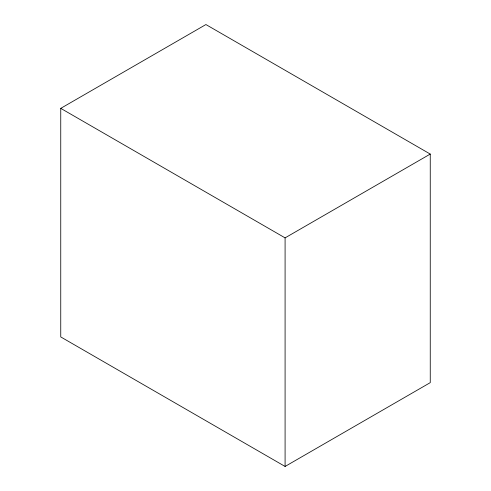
<?xml version="1.0" encoding="UTF-8"?>
<svg xmlns="http://www.w3.org/2000/svg" width="491" height="491" viewBox="0 0 491 491"><rect width="100%" height="100%" fill="white"/><g stroke="black" fill="none" stroke-linecap="round" stroke-linejoin="round"><path stroke-width="0.74" d="M60.749 108.358L205.913 24.55L430.251 154.07L430.251 382.642L285.087 466.45L60.749 336.93L60.749 108.358L285.087 237.877L430.251 154.07M285.087 237.877L285.087 466.45"/></g></svg>
